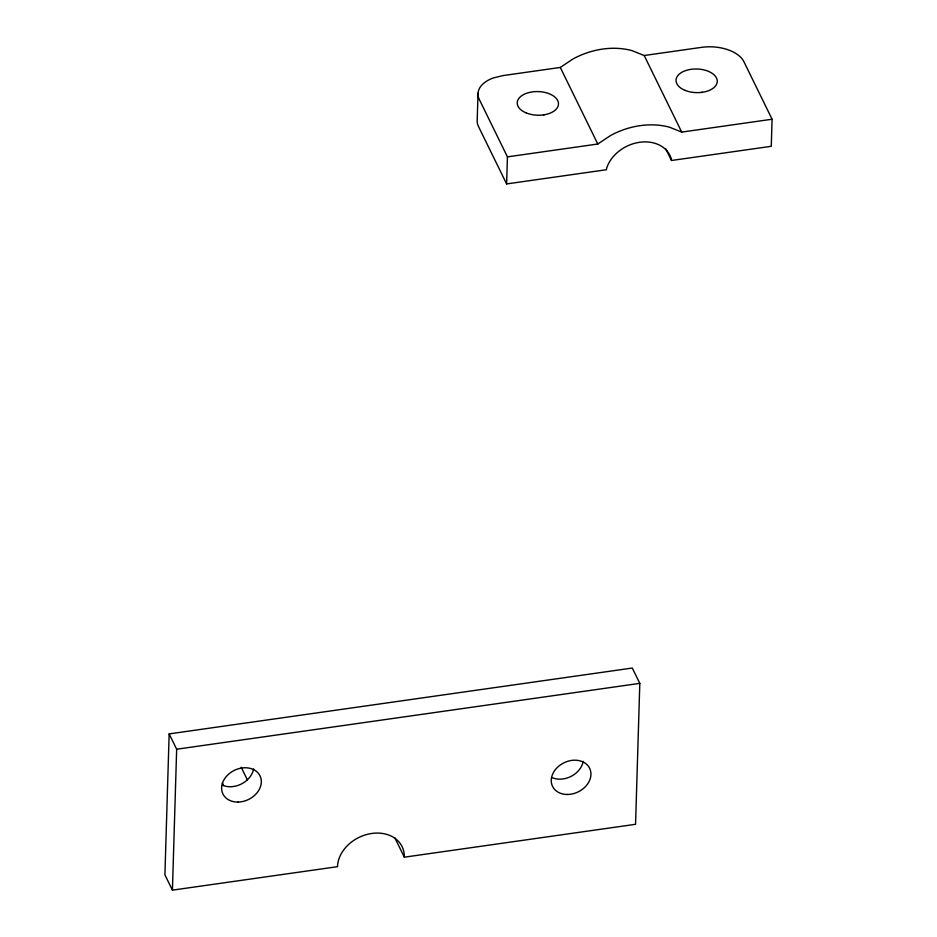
<?xml version="1.0" encoding="UTF-8"?>
<svg xmlns="http://www.w3.org/2000/svg" width="937" height="937" viewBox="0 0 937 937"><rect width="100%" height="100%" fill="white"/><g stroke="black" fill="none" stroke-linecap="round" stroke-linejoin="round"><path stroke-width="1.41" d="M169.152 733.905L164.912 874.83L172.42 890.15L337.496 866.678A34.739 27.267 -26.1 0 1 371.766 833.462A34.739 27.267 -26.1 0 1 404.315 857.179L635.555 824.302L639.807 683.366L632.299 668.046L169.152 733.905L176.66 749.225L172.42 890.15M478.022 93.29L477.202 120.346A34.4 19.7 1.7 0 0 478.479 126.495L506.624 183.933L606.403 169.738L606.719 167.969A34.739 27.267 -26.1 0 1 639.631 142.283A34.739 27.267 -26.1 0 1 671.279 158.798L671.489 160.485L771.268 146.301L772.088 119.233L743.955 61.807A34.4 19.7 1.7 0 0 701.497 47.365L644.199 55.517L631.971 50.621A70.732 55.506 -26.1 0 0 572.917 59.019L560.291 67.441L503.005 75.592L493.237 77.982A34.4 19.7 1.7 0 0 479.299 99.439L507.432 156.866L506.624 183.933M507.432 156.866L597.806 144.017L610.432 135.596A70.732 55.506 -26.1 0 1 669.486 127.198L681.714 132.094L772.088 119.233M543.483 114.888L544.327 114.759M176.66 749.225L639.807 683.366M701.426 92.412L702.281 92.306M644.199 55.517L681.714 132.094M665.762 148.807L671.489 160.485M560.291 67.441L597.806 144.017M394.782 837.713L404.315 857.179M241.184 767.251L247.321 779.783M222.28 782.852L223.533 785.405M583.212 761.371A20.637 16.198 -26.1 0 1 552.057 777.605M253.587 768.937A20.637 16.198 -26.1 0 1 222.42 785.183M685.228 90.432A20.637 11.818 1.7 0 0 717.238 81.987A20.637 11.818 1.7 0 0 687.489 70.041A20.637 11.818 1.7 0 0 685.228 90.432M526.43 113.014A20.637 11.818 1.7 0 0 558.452 104.557A20.637 11.818 1.7 0 0 528.691 92.622A20.637 11.818 1.7 0 0 526.43 113.014M238.162 802.049A20.637 16.198 -26.1 0 0 260.076 775.988A20.637 16.198 -26.1 0 0 226.157 776.691A20.637 16.198 -26.1 0 0 238.162 802.049M567.787 794.471A20.637 16.198 -26.1 0 0 589.701 768.41A20.637 16.198 -26.1 0 0 555.793 769.113A20.637 16.198 -26.1 0 0 567.787 794.471"/></g></svg>
